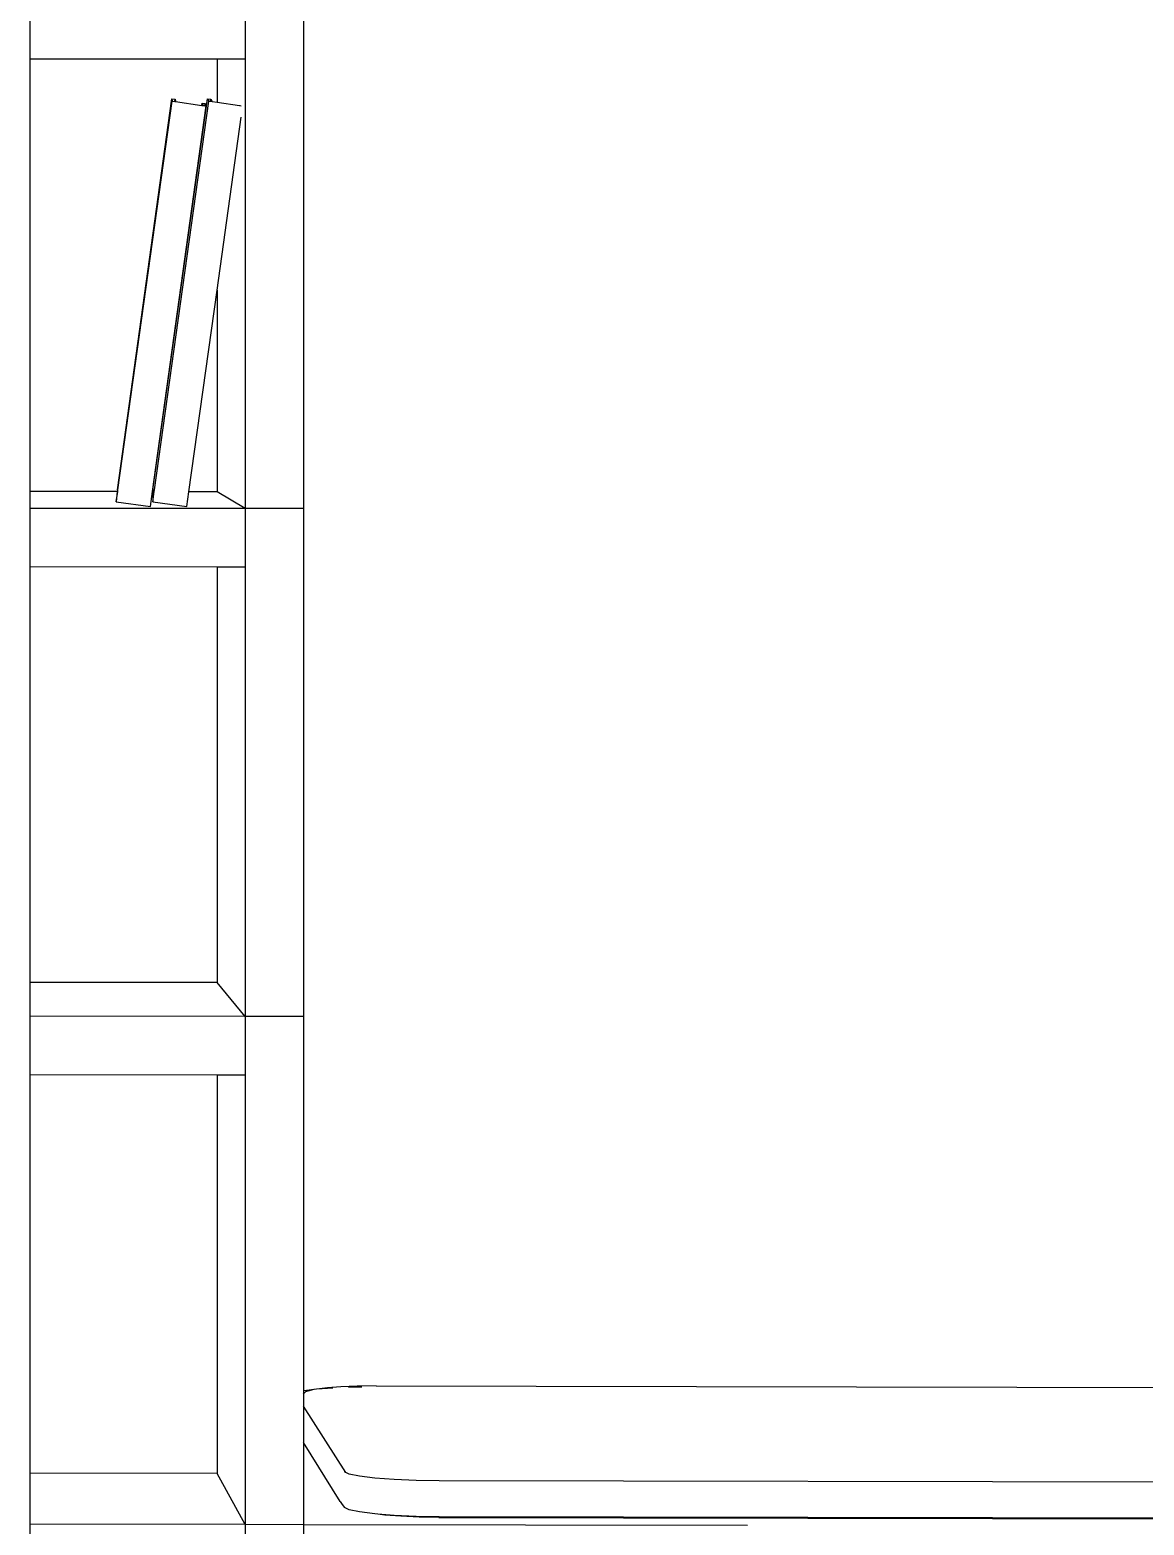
# Model space of a CAD drawing. Extents: x -7815 to 13236, y -6690 to 6575.
# Drawn here: x 1183 to 3094, y -2602 to -38 of the extents above; entities that cross this region are included whole.
import ezdxf

# ---------------------------------------------------------------- set-up
doc = ezdxf.new("R2010")
doc.units = 0
doc.layers.get('0').update_dxf_attribs({"linetype": 'CONTINUOUS'})

msp = doc.modelspace()

# ---------------------------------------------------------------- linework, layer by layer
for p, q in [((1183.1, 11.9), (1183.1, -88.4)), ((1552, 11.9), (1552, -88.4)), ((1652.4, 11.9), (1652.4, -859)), ((1504, -88.4), (1183.1, -88.4)), ((1183.1, -88.4), (1183.1, -829.8)), ((1552, -88.4), (1504, -88.4)), ((1504, -88.4), (1504, -162.3)), ((1552, -88.4), (1552, -859)), ((1333, -826.8), (1426.7, -156.4)), ((1334, -826.9), (1427.1, -160.3)), ((1393.1, -829.9), (1485.5, -168.7)), ((1394.1, -826.7), (1487.7, -156.4)), ((1396.6, -827), (1489.7, -160.3)), ((1426.7, -156.4), (1432.4, -157.2)), ((1426.7, -156.4), (1427.1, -160.3)), ((1427.1, -160.3), (1431.8, -161)), ((1431.8, -161), (1432.4, -157.2)), ((1431.8, -161), (1433, -161.1)), ((1432.4, -157.2), (1433, -161.1)), ((1433, -161.1), (1433, -161.1)), ((1433, -161.1), (1477.8, -167.6)), ((1433, -161.1), (1477.8, -167.6)), ((1477.8, -167.6), (1478.3, -163.9)), ((1477.8, -167.6), (1480, -167.9)), ((1477.8, -167.6), (1477.8, -167.6)), ((1477.8, -167.6), (1480, -167.9)), ((1478.3, -163.9), (1480, -167.9)), ((1478.3, -163.9), (1483.6, -164.7)), ((1480, -167.9), (1480, -167.9)), ((1480, -167.9), (1483.1, -168.4)), ((1483.1, -168.4), (1483.6, -164.7)), ((1483.1, -168.4), (1485.5, -168.7)), ((1485.5, -168.7), (1483.6, -164.7)), ((1487.7, -156.4), (1493.4, -157.2)), ((1487.7, -156.4), (1489.7, -160.3)), ((1489.7, -160.3), (1492.9, -160.7)), ((1492.9, -160.7), (1493.4, -157.2)), ((1492.9, -160.7), (1495.5, -161.1)), ((1493.4, -157.2), (1495.5, -161.1)), ((1495.5, -161.1), (1495.5, -161.1)), ((1495.5, -161.1), (1504, -162.3)), ((1495.5, -161.1), (1504, -162.3)), ((1504, -162.3), (1504, -162.3)), ((1504, -162.3), (1542.5, -167.8)), ((1504, -162.3), (1542.5, -167.9)), ((1542.3, -167.5), (1542.5, -167.8)), ((1542.5, -167.9), (1542.5, -167.8)), ((1542.5, -167.9), (1545.4, -168.3)), ((1504, -484.2), (1545.4, -187.7)), ((1455.7, -830), (1504, -484.2)), ((1504, -484.2), (1504, -830)), ((1332.7, -829.9), (1183.1, -829.8)), ((1183.1, -829.8), (1183.1, -858.7)), ((1332.7, -829.9), (1331.1, -847.3)), ((1331.1, -847.3), (1333.6, -829.9)), ((1333, -826.8), (1332.7, -829.9)), ((1333.6, -829.9), (1332.7, -829.9)), ((1333, -826.8), (1334, -826.9)), ((1333.6, -829.9), (1334, -826.9)), ((1389.6, -855.5), (1393.1, -829.9)), ((1394, -829.9), (1393.1, -829.9)), ((1394, -829.9), (1393.8, -847.1)), ((1393.8, -847.1), (1396.2, -829.9)), ((1394.1, -826.7), (1394, -829.9)), ((1396.2, -829.9), (1394, -829.9)), ((1394.1, -826.7), (1396.6, -827)), ((1396.2, -829.9), (1396.6, -827)), ((1452.1, -855.3), (1455.7, -830)), ((1504, -830), (1455.7, -830)), ((1552, -859), (1504, -830)), ((1552, -859), (1183.1, -858.7)), ((1183.1, -858.7), (1183.1, -959)), ((1331.1, -847.3), (1389.6, -855.5)), ((1393.8, -847.1), (1452.1, -855.3)), ((1552, -859), (1552, -959.3)), ((1652.4, -859), (1552, -859)), ((1652.4, -859), (1652.4, -1729.9)), ((1504, -959.3), (1183.1, -959)), ((1183.1, -959), (1183.1, -1671.1)), ((1504, -959.3), (1504, -1671.5)), ((1552, -959.3), (1504, -959.3)), ((1552, -959.3), (1552, -1729.8)), ((1504, -1671.5), (1183.1, -1671.1)), ((1183.1, -1671.1), (1183.1, -1729.3)), ((1552, -1729.8), (1504, -1671.5)), ((1552, -1729.8), (1183.1, -1729.3)), ((1183.1, -1729.3), (1183.1, -1829.6)), ((1552, -1729.8), (1552, -1830.1)), ((1652.4, -1729.9), (1552, -1729.8)), ((1652.4, -1729.9), (1652.4, -2371.3)), ((1504, -1830.1), (1183.1, -1829.6)), ((1183.1, -1829.6), (1183.1, -2512.4)), ((1504, -1830.1), (1504, -2513)), ((1552, -1830.1), (1504, -1830.1)), ((1552, -1830.1), (1552, -2600.7)), ((1652.4, -2371.3), (1653.5, -2371)), ((1652.4, -2371.3), (1652.4, -2377.1)), ((1652.4, -2377.1), (1654.2, -2374.6)), ((1652.4, -2377.1), (1652.4, -2397.5)), ((1653.5, -2371), (1674.5, -2368.2)), ((1655.6, -2373.3), (1654.2, -2374.6)), ((1659.4, -2372.2), (1655.6, -2373.3)), ((1670.1, -2369.3), (1659.4, -2372.2)), ((1684.4, -2367.4), (1670.1, -2369.3)), ((1674.5, -2368.2), (1684.4, -2367.4)), ((1684.4, -2367.4), (1702.3, -2366.1)), ((1693.1, -2366.3), (1684.4, -2367.4)), ((1716.5, -2364.5), (1693.1, -2366.3)), ((1744.4, -2363.5), (1716.5, -2364.5)), ((1729.3, -2365), (1736.5, -2364.8)), ((1736.5, -2364.8), (1752.2, -2364.6)), ((1747.1, -2363.4), (1744.4, -2363.5)), ((1776.7, -2363.1), (1747.1, -2363.4)), ((1776.7, -2363.1), (3267.5, -2365.7)), ((1724.6, -2511.2), (1652.4, -2397.5)), ((1652.4, -2397.5), (1652.4, -2459.8)), ((1715.1, -2561.1), (1652.4, -2459.8)), ((1652.4, -2459.8), (1652.4, -2600.9)), ((1724.6, -2511.2), (1722.8, -2510.2)), ((1730.3, -2514.1), (1724.6, -2511.2)), ((1504, -2513), (1183.1, -2512.4)), ((1183.1, -2512.4), (1183.1, -2600)), ((1552, -2600.7), (1504, -2513)), ((1748, -2517.9), (1730.3, -2514.1)), ((1774.3, -2521.2), (1748, -2517.9)), ((1807.6, -2523.7), (1774.3, -2521.2)), ((1845.6, -2525.3), (1807.6, -2523.7)), ((1884.7, -2525.9), (1845.6, -2525.3)), ((3599.3, -2529.1), (1884.7, -2525.9)), ((1715.1, -2561.1), (1718.6, -2566.2)), ((1718.6, -2566.2), (1722.8, -2571.3)), ((1730.3, -2575.3), (1722.8, -2571.3)), ((1748, -2579.1), (1730.3, -2575.3)), ((1774.3, -2582.4), (1748, -2579.1)), ((1779.9, -2582.9), (1774.3, -2582.4)), ((1791.7, -2584.4), (1779.9, -2582.9)), ((1807.6, -2585), (1779.9, -2582.9)), ((1819.2, -2586.5), (1791.7, -2584.4)), ((1845.6, -2586.7), (1807.6, -2585)), ((1850.6, -2587.9), (1819.2, -2586.5)), ((1884.7, -2587.3), (1845.6, -2586.7)), ((1884.5, -2588.4), (1850.6, -2587.9)), ((1884.5, -2588.4), (3875.2, -2592.2)), ((3880.8, -2591.1), (1884.7, -2587.3)), ((1552, -2600.7), (1183.1, -2600)), ((1183.1, -2600), (1183.1, -2700.3)), ((1552, -2600.7), (1552, -2701)), ((1652.4, -2600.9), (1552, -2600.7)), ((1652.4, -2600.9), (1652.4, -2701.2)), ((2413.3, -2602.3), (1652.4, -2600.9))]:
    msp.add_line(p, q)

doc.saveas('drawing.dxf')
